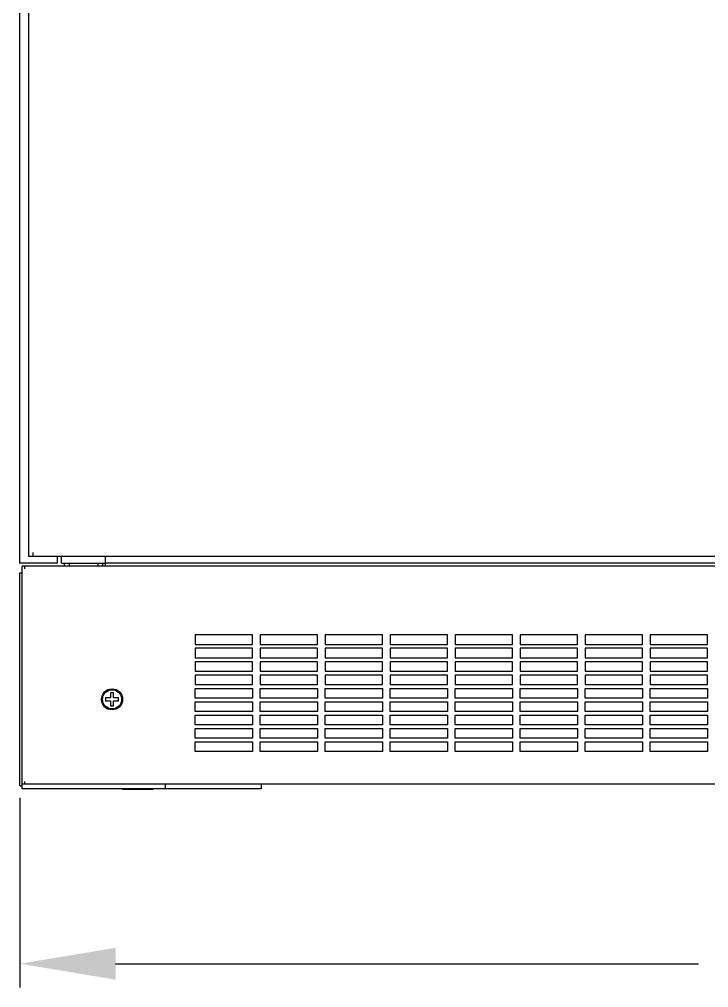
# Model space of a CAD drawing. Header units: millimetres. Extents: x 0 to 100, y -12 to 202.
# Drawn here: x 0 to 36, y -10.4 to 40.2 of the extents above; entities that cross this region are included whole.
import ezdxf

# ---------------------------------------------------------------- set-up
doc = ezdxf.new("R2010")
doc.units = ezdxf.units.MM
for name, color, linetype in [('2401-01087-M6-12FMC-120_0', 7, 'Continuous'), ('2403-00036_S-M12-1_0', 7, 'Continuous'), ('4212-59911-GJW_0', 7, 'Continuous'), ('4212-94039_0', 7, 'Continuous'), ('4212-97727_0', 7, 'Continuous'), ('4215-00862_0', 7, 'Continuous'), ('4215-00863_0', 7, 'Continuous'), ('QIANXIAHENLIAN_24_0', 7, 'Continuous'), ('ZUOSHANJIAOJIAN_11_0', 7, 'Continuous')]:
    doc.layers.add(name, color=color, linetype=linetype)

msp = doc.modelspace()

# ---------------------------------------------------------------- linework, layer by layer
for p, q in [((0, -0.475), (0, -10.4)), ((5, -9.15), (35.5, -9.15))]:
    msp.add_line(p, q)
msp.add_solid([(5, -8.317), (5, -9.983), (0, -9.15)])
at = {"layer": '2401-01087-M6-12FMC-120_0', "color": 7, "linetype": 'Continuous'}
for p, q in [((4.745, 4.755), (4.48, 4.755)), ((4.48, 4.755), (4.48, 4.605)), ((4.48, 4.605), (4.745, 4.605)), ((4.895, 5.02), (4.745, 5.02)), ((4.745, 5.02), (4.745, 4.755)), ((4.745, 4.605), (4.745, 4.34)), ((4.895, 4.755), (4.895, 5.02)), ((5.16, 4.755), (4.895, 4.755)), ((4.895, 4.605), (5.16, 4.605)), ((4.895, 4.34), (4.895, 4.605)), ((5.16, 4.605), (5.16, 4.755)), ((4.745, 4.34), (4.895, 4.34))]:
    msp.add_line(p, q, dxfattribs=at)
msp.add_circle((4.82, 4.68), 0.5, dxfattribs=at)
at = {"layer": '2403-00036_S-M12-1_0', "color": 7, "linetype": 'Continuous'}
for p, q in [((5.378, -0.04), (5.401, 0)), ((6.962, -0.04), (6.939, 0)), ((6.962, -0.04), (5.378, -0.04))]:
    msp.add_line(p, q, dxfattribs=at)
at = {"layer": '4212-59911-GJW_0', "color": 7, "linetype": 'Continuous'}
for p, q in [((0.47, 12.15), (0.47, 199.65)), ((0.69, 12.15), (0.69, 12.37)), ((39.77, 12.15), (0.47, 12.15))]:
    msp.add_line(p, q, dxfattribs=at)
at = {"layer": '4212-94039_0', "color": 7, "linetype": 'Continuous'}
for p, q in [((-0.03, 199.7), (-0.03, 11.8)), ((1.97, 11.8), (-0.03, 11.8)), ((1.97, 11.8), (1.97, 12.15))]:
    msp.add_line(p, q, dxfattribs=at)
at = {"layer": '4212-97727_0', "color": 7, "linetype": 'Continuous'}
for p, q in [((100.02, 11.65), (0.12, 11.65)), ((0.12, 0.25), (0.12, 11.65)), ((0.26, 11.51), (0.26, 11.65)), ((12.17, 8.05), (9.17, 8.05)), ((9.17, 8.05), (9.17, 7.55)), ((12.17, 7.55), (12.17, 8.05)), ((15.57, 8.05), (12.57, 8.05)), ((12.57, 8.05), (12.57, 7.55)), ((15.57, 7.55), (15.57, 8.05)), ((18.97, 8.05), (15.97, 8.05)), ((15.97, 8.05), (15.97, 7.55)), ((18.97, 7.55), (18.97, 8.05)), ((22.37, 8.05), (19.37, 8.05)), ((19.37, 8.05), (19.37, 7.55)), ((22.37, 7.55), (22.37, 8.05)), ((25.77, 8.05), (22.77, 8.05)), ((22.77, 8.05), (22.77, 7.55)), ((25.77, 7.55), (25.77, 8.05)), ((29.17, 8.05), (26.17, 8.05)), ((26.17, 8.05), (26.17, 7.55)), ((29.17, 7.55), (29.17, 8.05)), ((32.57, 8.05), (29.57, 8.05)), ((29.57, 8.05), (29.57, 7.55)), ((32.57, 7.55), (32.57, 8.05)), ((35.97, 8.05), (32.97, 8.05)), ((32.97, 8.05), (32.97, 7.55)), ((35.97, 7.55), (35.97, 8.05)), ((9.17, 7.55), (12.17, 7.55)), ((12.17, 7.35), (9.17, 7.35)), ((9.17, 7.35), (9.17, 6.85)), ((12.17, 6.85), (12.17, 7.35)), ((12.57, 7.55), (15.57, 7.55)), ((15.57, 7.35), (12.57, 7.35)), ((12.57, 7.35), (12.57, 6.85)), ((15.57, 6.85), (15.57, 7.35)), ((15.97, 7.55), (18.97, 7.55)), ((18.97, 7.35), (15.97, 7.35)), ((15.97, 7.35), (15.97, 6.85)), ((18.97, 6.85), (18.97, 7.35)), ((19.37, 7.55), (22.37, 7.55)), ((22.37, 7.35), (19.37, 7.35)), ((19.37, 7.35), (19.37, 6.85)), ((22.37, 6.85), (22.37, 7.35)), ((22.77, 7.55), (25.77, 7.55)), ((25.77, 7.35), (22.77, 7.35)), ((22.77, 7.35), (22.77, 6.85)), ((25.77, 6.85), (25.77, 7.35)), ((26.17, 7.55), (29.17, 7.55)), ((29.17, 7.35), (26.17, 7.35)), ((26.17, 7.35), (26.17, 6.85)), ((29.17, 6.85), (29.17, 7.35)), ((29.57, 7.55), (32.57, 7.55)), ((32.57, 7.35), (29.57, 7.35)), ((29.57, 7.35), (29.57, 6.85)), ((32.57, 6.85), (32.57, 7.35)), ((32.97, 7.55), (35.97, 7.55)), ((35.97, 7.35), (32.97, 7.35)), ((32.97, 7.35), (32.97, 6.85)), ((35.97, 6.85), (35.97, 7.35)), ((9.17, 6.85), (12.17, 6.85)), ((12.17, 6.65), (9.17, 6.65)), ((9.17, 6.65), (9.17, 6.15)), ((12.17, 6.15), (12.17, 6.65)), ((12.57, 6.85), (15.57, 6.85)), ((15.57, 6.65), (12.57, 6.65)), ((12.57, 6.65), (12.57, 6.15)), ((15.57, 6.15), (15.57, 6.65)), ((15.97, 6.85), (18.97, 6.85)), ((18.97, 6.65), (15.97, 6.65)), ((15.97, 6.65), (15.97, 6.15)), ((18.97, 6.15), (18.97, 6.65)), ((19.37, 6.85), (22.37, 6.85)), ((22.37, 6.65), (19.37, 6.65)), ((19.37, 6.65), (19.37, 6.15)), ((22.37, 6.15), (22.37, 6.65)), ((22.77, 6.85), (25.77, 6.85)), ((25.77, 6.65), (22.77, 6.65)), ((22.77, 6.65), (22.77, 6.15)), ((25.77, 6.15), (25.77, 6.65)), ((26.17, 6.85), (29.17, 6.85)), ((29.17, 6.65), (26.17, 6.65)), ((26.17, 6.65), (26.17, 6.15)), ((29.17, 6.15), (29.17, 6.65)), ((29.57, 6.85), (32.57, 6.85)), ((32.57, 6.65), (29.57, 6.65)), ((29.57, 6.65), (29.57, 6.15)), ((32.57, 6.15), (32.57, 6.65)), ((32.97, 6.85), (35.97, 6.85)), ((35.97, 6.65), (32.97, 6.65)), ((32.97, 6.65), (32.97, 6.15)), ((35.97, 6.15), (35.97, 6.65)), ((9.17, 6.15), (12.17, 6.15)), ((12.57, 6.15), (15.57, 6.15)), ((15.97, 6.15), (18.97, 6.15)), ((19.37, 6.15), (22.37, 6.15)), ((22.77, 6.15), (25.77, 6.15)), ((26.17, 6.15), (29.17, 6.15)), ((29.57, 6.15), (32.57, 6.15)), ((32.97, 6.15), (35.97, 6.15)), ((12.17, 5.95), (9.17, 5.95)), ((9.17, 5.95), (9.17, 5.45)), ((12.17, 5.45), (12.17, 5.95)), ((15.57, 5.95), (12.57, 5.95)), ((12.57, 5.95), (12.57, 5.45)), ((15.57, 5.45), (15.57, 5.95)), ((18.97, 5.95), (15.97, 5.95)), ((15.97, 5.95), (15.97, 5.45)), ((18.97, 5.45), (18.97, 5.95)), ((22.37, 5.95), (19.37, 5.95)), ((19.37, 5.95), (19.37, 5.45)), ((22.37, 5.45), (22.37, 5.95)), ((25.77, 5.95), (22.77, 5.95)), ((22.77, 5.95), (22.77, 5.45)), ((25.77, 5.45), (25.77, 5.95)), ((29.17, 5.95), (26.17, 5.95)), ((26.17, 5.95), (26.17, 5.45)), ((29.17, 5.45), (29.17, 5.95)), ((32.57, 5.95), (29.57, 5.95)), ((29.57, 5.95), (29.57, 5.45)), ((32.57, 5.45), (32.57, 5.95)), ((35.97, 5.95), (32.97, 5.95)), ((32.97, 5.95), (32.97, 5.45)), ((35.97, 5.45), (35.97, 5.95)), ((9.17, 5.45), (12.17, 5.45)), ((9.17, 5.25), (12.17, 5.25)), ((9.17, 4.75), (9.17, 5.25)), ((12.17, 5.25), (12.17, 4.75)), ((12.57, 5.45), (15.57, 5.45)), ((12.57, 5.25), (15.57, 5.25)), ((12.57, 4.75), (12.57, 5.25)), ((15.57, 5.25), (15.57, 4.75)), ((15.97, 5.45), (18.97, 5.45)), ((15.97, 5.25), (18.97, 5.25)), ((15.97, 4.75), (15.97, 5.25)), ((18.97, 5.25), (18.97, 4.75)), ((19.37, 5.45), (22.37, 5.45)), ((19.37, 5.25), (22.37, 5.25)), ((19.37, 4.75), (19.37, 5.25)), ((22.37, 5.25), (22.37, 4.75)), ((22.77, 5.45), (25.77, 5.45)), ((22.77, 5.25), (25.77, 5.25)), ((22.77, 4.75), (22.77, 5.25)), ((25.77, 5.25), (25.77, 4.75)), ((26.17, 5.45), (29.17, 5.45)), ((26.17, 5.25), (29.17, 5.25)), ((26.17, 4.75), (26.17, 5.25)), ((29.17, 5.25), (29.17, 4.75)), ((29.57, 5.45), (32.57, 5.45)), ((29.57, 5.25), (32.57, 5.25)), ((29.57, 4.75), (29.57, 5.25)), ((32.57, 5.25), (32.57, 4.75)), ((32.97, 5.45), (35.97, 5.45)), ((32.97, 5.25), (35.97, 5.25)), ((32.97, 4.75), (32.97, 5.25)), ((35.97, 5.25), (35.97, 4.75)), ((12.17, 4.75), (9.17, 4.75)), ((15.57, 4.75), (12.57, 4.75)), ((18.97, 4.75), (15.97, 4.75)), ((22.37, 4.75), (19.37, 4.75)), ((25.77, 4.75), (22.77, 4.75)), ((29.17, 4.75), (26.17, 4.75)), ((32.57, 4.75), (29.57, 4.75)), ((35.97, 4.75), (32.97, 4.75)), ((9.17, 4.55), (12.17, 4.55)), ((9.17, 4.05), (9.17, 4.55)), ((12.17, 4.55), (12.17, 4.05)), ((12.57, 4.55), (15.57, 4.55)), ((12.57, 4.05), (12.57, 4.55)), ((15.57, 4.55), (15.57, 4.05)), ((15.97, 4.55), (18.97, 4.55)), ((15.97, 4.05), (15.97, 4.55)), ((18.97, 4.55), (18.97, 4.05)), ((19.37, 4.55), (22.37, 4.55)), ((19.37, 4.05), (19.37, 4.55)), ((22.37, 4.55), (22.37, 4.05)), ((22.77, 4.55), (25.77, 4.55)), ((22.77, 4.05), (22.77, 4.55)), ((25.77, 4.55), (25.77, 4.05)), ((26.17, 4.55), (29.17, 4.55)), ((26.17, 4.05), (26.17, 4.55)), ((29.17, 4.55), (29.17, 4.05)), ((29.57, 4.55), (32.57, 4.55)), ((29.57, 4.05), (29.57, 4.55)), ((32.57, 4.55), (32.57, 4.05)), ((32.97, 4.55), (35.97, 4.55)), ((32.97, 4.05), (32.97, 4.55)), ((35.97, 4.55), (35.97, 4.05)), ((12.17, 4.05), (9.17, 4.05)), ((9.17, 3.85), (12.17, 3.85)), ((9.17, 3.35), (9.17, 3.85)), ((12.17, 3.85), (12.17, 3.35)), ((15.57, 4.05), (12.57, 4.05)), ((12.57, 3.85), (15.57, 3.85)), ((12.57, 3.35), (12.57, 3.85)), ((15.57, 3.85), (15.57, 3.35)), ((18.97, 4.05), (15.97, 4.05)), ((15.97, 3.85), (18.97, 3.85)), ((15.97, 3.35), (15.97, 3.85)), ((18.97, 3.85), (18.97, 3.35)), ((22.37, 4.05), (19.37, 4.05)), ((19.37, 3.85), (22.37, 3.85)), ((19.37, 3.35), (19.37, 3.85)), ((22.37, 3.85), (22.37, 3.35)), ((25.77, 4.05), (22.77, 4.05)), ((22.77, 3.85), (25.77, 3.85)), ((22.77, 3.35), (22.77, 3.85)), ((25.77, 3.85), (25.77, 3.35)), ((29.17, 4.05), (26.17, 4.05)), ((26.17, 3.85), (29.17, 3.85)), ((26.17, 3.35), (26.17, 3.85)), ((29.17, 3.85), (29.17, 3.35)), ((32.57, 4.05), (29.57, 4.05)), ((29.57, 3.85), (32.57, 3.85)), ((29.57, 3.35), (29.57, 3.85)), ((32.57, 3.85), (32.57, 3.35)), ((35.97, 4.05), (32.97, 4.05)), ((32.97, 3.85), (35.97, 3.85)), ((32.97, 3.35), (32.97, 3.85)), ((35.97, 3.85), (35.97, 3.35)), ((12.17, 3.35), (9.17, 3.35)), ((9.17, 3.15), (12.17, 3.15)), ((9.17, 2.65), (9.17, 3.15)), ((12.17, 3.15), (12.17, 2.65)), ((15.57, 3.35), (12.57, 3.35)), ((12.57, 3.15), (15.57, 3.15)), ((12.57, 2.65), (12.57, 3.15)), ((15.57, 3.15), (15.57, 2.65)), ((18.97, 3.35), (15.97, 3.35)), ((15.97, 3.15), (18.97, 3.15)), ((15.97, 2.65), (15.97, 3.15)), ((18.97, 3.15), (18.97, 2.65)), ((22.37, 3.35), (19.37, 3.35)), ((19.37, 3.15), (22.37, 3.15)), ((19.37, 2.65), (19.37, 3.15)), ((22.37, 3.15), (22.37, 2.65)), ((25.77, 3.35), (22.77, 3.35)), ((22.77, 3.15), (25.77, 3.15)), ((22.77, 2.65), (22.77, 3.15)), ((25.77, 3.15), (25.77, 2.65)), ((29.17, 3.35), (26.17, 3.35)), ((26.17, 3.15), (29.17, 3.15)), ((26.17, 2.65), (26.17, 3.15)), ((29.17, 3.15), (29.17, 2.65)), ((32.57, 3.35), (29.57, 3.35)), ((29.57, 3.15), (32.57, 3.15)), ((29.57, 2.65), (29.57, 3.15)), ((32.57, 3.15), (32.57, 2.65)), ((35.97, 3.35), (32.97, 3.35)), ((32.97, 3.15), (35.97, 3.15)), ((32.97, 2.65), (32.97, 3.15)), ((35.97, 3.15), (35.97, 2.65)), ((12.17, 2.65), (9.17, 2.65)), ((15.57, 2.65), (12.57, 2.65)), ((18.97, 2.65), (15.97, 2.65)), ((22.37, 2.65), (19.37, 2.65)), ((25.77, 2.65), (22.77, 2.65)), ((29.17, 2.65), (26.17, 2.65)), ((32.57, 2.65), (29.57, 2.65)), ((35.97, 2.65), (32.97, 2.65)), ((9.17, 2.45), (12.17, 2.45)), ((9.17, 1.95), (9.17, 2.45)), ((12.17, 2.45), (12.17, 1.95)), ((12.57, 2.45), (15.57, 2.45)), ((12.57, 1.95), (12.57, 2.45)), ((15.57, 2.45), (15.57, 1.95)), ((15.97, 2.45), (18.97, 2.45)), ((15.97, 1.95), (15.97, 2.45)), ((18.97, 2.45), (18.97, 1.95)), ((19.37, 2.45), (22.37, 2.45)), ((19.37, 1.95), (19.37, 2.45)), ((22.37, 2.45), (22.37, 1.95)), ((22.77, 2.45), (25.77, 2.45)), ((22.77, 1.95), (22.77, 2.45)), ((25.77, 2.45), (25.77, 1.95)), ((26.17, 2.45), (29.17, 2.45)), ((26.17, 1.95), (26.17, 2.45)), ((29.17, 2.45), (29.17, 1.95)), ((29.57, 2.45), (32.57, 2.45)), ((29.57, 1.95), (29.57, 2.45)), ((32.57, 2.45), (32.57, 1.95)), ((32.97, 2.45), (35.97, 2.45)), ((32.97, 1.95), (32.97, 2.45)), ((35.97, 2.45), (35.97, 1.95)), ((12.17, 1.95), (9.17, 1.95)), ((15.57, 1.95), (12.57, 1.95)), ((18.97, 1.95), (15.97, 1.95)), ((22.37, 1.95), (19.37, 1.95)), ((25.77, 1.95), (22.77, 1.95)), ((29.17, 1.95), (26.17, 1.95)), ((32.57, 1.95), (29.57, 1.95)), ((35.97, 1.95), (32.97, 1.95)), ((100.02, 0.25), (0.12, 0.25)), ((0.26, 0.25), (0.26, 0.39))]:
    msp.add_line(p, q, dxfattribs=at)
msp.add_circle((4.82, 4.68), 0.55, dxfattribs=at)
at = {"layer": '4215-00862_0', "color": 7, "linetype": 'Continuous'}
for p, q in [((0.12, 0), (0.12, 0.25)), ((12.62, 0), (0.12, 0)), ((7.62, 0), (7.62, 0.25)), ((12.62, 0.25), (12.62, 0))]:
    msp.add_line(p, q, dxfattribs=at)
at = {"layer": '4215-00863_0', "color": 7, "linetype": 'Continuous'}
for p, q in [((0, 11.3), (0.12, 11.3)), ((0, 0.15), (0, 11.3)), ((0, 0.15), (0.12, 0.15))]:
    msp.add_line(p, q, dxfattribs=at)
at = {"layer": 'QIANXIAHENLIAN_24_0', "color": 7, "linetype": 'Continuous'}
for p, q in [((4.47, 11.65), (4.47, 12.15)), ((95.67, 11.8), (4.47, 11.8))]:
    msp.add_line(p, q, dxfattribs=at)
at = {"layer": 'ZUOSHANJIAOJIAN_11_0', "color": 7, "linetype": 'Continuous'}
for p, q in [((2.17, 11.8), (2.17, 12.15)), ((2.17, 11.8), (4.47, 11.8)), ((2.32, 11.8), (2.32, 11.65)), ((2.57, 11.8), (2.57, 11.65)), ((4.07, 11.8), (4.07, 11.65)), ((4.32, 11.8), (4.32, 11.65))]:
    msp.add_line(p, q, dxfattribs=at)

doc.saveas('drawing.dxf')
